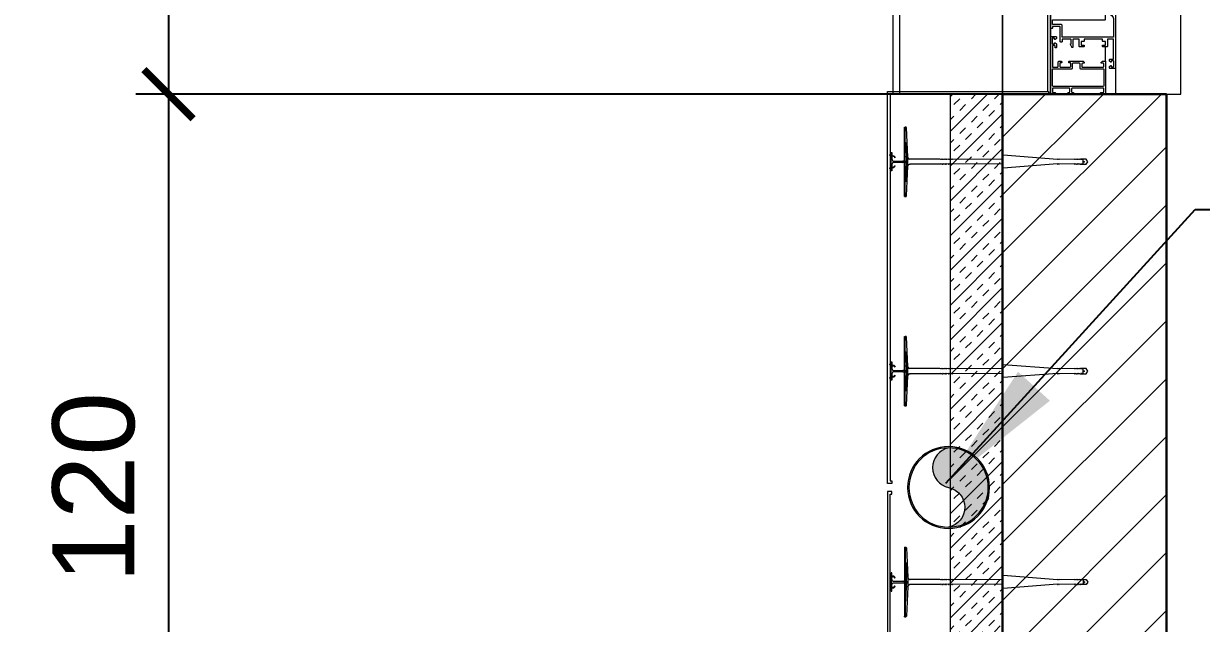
# Model space of a CAD drawing. Header units: centimetres. Extents: x 105417 to 110818, y -55119 to -48326.
# Drawn here: x 107295 to 107474.7, y -53143.1 to -53051.6 of the extents above; entities that cross this region are included whole.
import ezdxf

# ---------------------------------------------------------------- set-up
doc = ezdxf.new("R2010")
doc.units = ezdxf.units.CM
doc.header["$LTSCALE"] = 50
doc.header["$MEASUREMENT"] = 0
for name, pattern in [('AUSGEZOGEN', [0]), ('CACHE', [0.375, 0.25, -0.125]), ('CORNER', [20, 0, -20])]:
    doc.linetypes.add(name, pattern=pattern)
doc.layers.get('0').update_dxf_attribs({"color": 8})
for name, color, linetype, lineweight in [('ACITOP', 214, 'Continuous', 18), ('CONSOLE ISOL.', 214, 'Continuous', 15), ('ISOLATION', 252, 'Continuous', 0), ('MACONNERIE COUPE', 7, 'Continuous', 30), ('MACONNERIE HACHURE', 253, 'Continuous', 13), ('WD_Corner', 154, 'Continuous', 5), ('WD_Dowel', 154, 'Continuous', 5), ('WD_Text_Legende', 154, 'AUSGEZOGEN', 5), ('WINDOWS', 21, 'Continuous', 5)]:
    doc.layers.add(name, color=color, linetype=linetype, lineweight=lineweight)
for name, color, linetype in [('BORD', 5, 'Continuous'), ('COTE 50ème', 1, 'Continuous'), ('TEXTE', 7, 'Continuous')]:
    doc.layers.add(name, color=color, linetype=linetype)
doc.layers.add('WD_Assist1', color=6, linetype='CORNER', lineweight=0, plot=False)
doc.styles.add('RS_TXT_50', font='arial.ttf', dxfattribs={"height": 12.5})
doc.dimstyles.new('ISO-25', dxfattribs={"dimtxt": 2.5, "dimasz": 2.5, "dimexe": 1.25, "dimexo": 0.625, "dimtad": 1, "dimtxsty": 'Standard', "dimcen": 2.5, "dimadec": 0, "dimazin": 0, "dimtfac": 1, "dimtmove": 0, "dimatfit": 3, "dimfxl": 1, "dimarcsym": 0})
doc.dimstyles.new('RS_50CM_LINEAIRE', dxfattribs={"dimscale": 5, "dimtxt": 12.5, "dimasz": 1.5, "dimexe": 1, "dimexo": 2.5, "dimgap": 1, "dimtad": 1, "dimdec": 1, "dimrnd": 0.5, "dimdsep": 46, "dimtxsty": 'RS_TXT_50', "dimblk1": 'ARCHTICK', "dimblk2": 'ARCHTICK', "dimsah": 1, "dimcen": 2.5, "dimdle": 1, "dimclrt": 4, "dimadec": 0, "dimazin": 2, "dimtfac": 1, "dimtdec": 1, "dimtix": 1, "dimtmove": 2, "dimatfit": 3, "dimfxl": 1, "dimtolj": 1, "dimtzin": 0, "dimarcsym": 0})

# ---------------------------------------------------------------- blocks, each defined once
blk = doc.blocks.new('A$C2225a440')
at = {"layer": 'ACITOP', "ltscale": 0.5, "true_color": 0x2776bb, "transparency": 33554559}
h = blk.add_hatch(color=152, dxfattribs=at)
h.dxf.hatch_style = 1
h.paths.add_polyline_path([(0, 6.05, 0.414214), (-6.05, 0, 0.414214), (0, -6.05, -0.823148), (0, 0, 0.810651)])
at = {"layer": 'ACITOP', "ltscale": 0.5}
blk.add_lwpolyline([(0, 6.05, -0.810651), (0, 0, 0.823148), (0, -6.05)], format="xyb", dxfattribs=at)
for radius in [6.25, 6.05]:
    blk.add_circle((0, 0), radius, dxfattribs=at)
blk = doc.blocks.new('ankeri')
at = {"layer": 'WD_Assist1'}
for p, q in [((-2.32, 5.2), (-2.54, 0.59)), ((-2.22, 5.3), (-2.32, 5.2)), ((-2, 5.3), (-2.22, 5.3)), ((-2, -5.3), (-2, 5.3)), ((-29.75, 0.39), (-30, 0)), ((-30, 0), (-29.75, -0.39)), ((-2.76, 0.39), (-29.75, 0.39)), ((-2.54, 0.59), (-2.76, 0.39)), ((-29.75, -0.39), (-2.76, -0.39)), ((-2.76, -0.39), (-2.54, -0.59)), ((-2.54, -0.59), (-2.32, -5.2)), ((-2.32, -5.2), (-2.22, -5.3)), ((-2.22, -5.3), (-2, -5.3))]:
    blk.add_line(p, q, dxfattribs=at)
at = {"layer": 'WD_Corner', "lineweight": 5}
blk.add_lwpolyline([(-2, 0.1), (-1.85, 0.1, -1), (-1.75, 0.1), (-0.25, 0.1, 0.185242), (-0.1, 0.55), (-0.1, 0.72), (-0.15, 0.73), (-0.15, 0.74), (-0.1, 0.75), (-0.1, 0.85), (-0.3, 0.85), (-0.3, 0.8), (-0.32, 0.8), (-0.33, 0.85), (-0.38, 0.85), (-0.5, 0.73), (-0.47, 0.68), (-0.48, 0.68), (-0.53, 0.7), (-0.54, 0.69), (-0.51, 0.65), (-0.54, 0.62), (-0.61, 0.69), (-0.4, 0.9), (-0.1, 0.9), (-0.1, 1.4), (0, 1.4), (0.05, 1.2), (0, 1.2), (0.05, 1.1), (0, 1.1), (0.25, 1), (0, 1), (0, -1), (0.25, -1), (0, -1.1), (0.05, -1.1), (0, -1.2), (0.05, -1.2), (0, -1.4), (-0.1, -1.4), (-0.1, -0.9), (-0.4, -0.9), (-0.61, -0.69), (-0.54, -0.62), (-0.51, -0.65), (-0.54, -0.69), (-0.53, -0.7), (-0.48, -0.68), (-0.47, -0.68), (-0.5, -0.73), (-0.38, -0.85), (-0.33, -0.85), (-0.32, -0.8), (-0.3, -0.8), (-0.3, -0.85), (-0.1, -0.85), (-0.1, -0.75), (-0.15, -0.74), (-0.15, -0.73), (-0.1, -0.72), (-0.1, -0.55, 0.185242), (-0.25, -0.1), (-1.75, -0.1, -1), (-1.85, -0.1), (-2, -0.1)], format="xyb", close=True, dxfattribs=at)
at = {"layer": 'WD_Dowel'}
for p, q in [((-2.32, 5.2), (-2.54, 0.74)), ((-2, 5.3), (-2.22, 5.3)), ((-2.11, 5.3), (-2.11, -5.3)), ((-2, 5.3), (-2, -5.3)), ((-2.11, 2.94), (-2.32, 2.94)), ((-2.32, 2.94), (-2.32, 0.74)), ((-29.75, 0.39), (-30, 0)), ((-30, 0), (-29.75, -0.39)), ((-28.88, 0.39), (-29.75, 0.39)), ((-29.47, 0.05), (-29.25, 0.09)), ((-29.47, 0.05), (-29.47, -0.05)), ((-29.25, 0.29), (-29.04, 0.37)), ((-29.25, 0.29), (-29.25, -0.29)), ((-28.88, 0.39), (-29.04, 0.34)), ((-29.04, 0.34), (-29.04, 0.37)), ((-28.82, 0.39), (-28.88, 0.39)), ((-28.82, 0.39), (-28.82, 0.34)), ((-28.82, 0.34), (-28.66, 0.39)), ((-28.61, 0.39), (-28.66, 0.39)), ((-28.61, 0.39), (-28.66, 0.39)), ((-28.61, 0.39), (-28.61, 0.34)), ((-28.61, 0.34), (-28.44, 0.39)), ((-28.39, 0.39), (-28.44, 0.39)), ((-28.39, 0.39), (-28.39, 0.34)), ((-28.39, 0.34), (-28.23, 0.39)), ((-28.17, 0.39), (-28.23, 0.39)), ((-28.17, 0.39), (-28.17, 0.34)), ((-28.17, 0.34), (-28.01, 0.39)), ((-27.96, 0.39), (-28.01, 0.39)), ((-27.96, 0.39), (-27.96, 0.34)), ((-27.96, 0.34), (-25.61, 0.39)), ((-25.56, 0.39), (-25.61, 0.39)), ((-25.56, 0.39), (-25.56, 0.34)), ((-25.56, 0.34), (-25.4, 0.39)), ((-25.34, 0.39), (-25.4, 0.39)), ((-25.34, 0.34), (-17.05, 0.99)), ((-25.34, 0.39), (-25.34, 0.34)), ((-17, 0.99), (-17.05, 0.99)), ((-17, 0.99), (-17, 0.34)), ((-17, 0.34), (-9.36, 0.39)), ((-9.3, 0.39), (-9.36, 0.39)), ((-9.3, 0.39), (-9.3, 0.34)), ((-9.3, 0.34), (-9.14, 0.39)), ((-9.09, 0.39), (-9.14, 0.39)), ((-9.09, 0.39), (-9.09, 0.34)), ((-9.09, 0.34), (-8.93, 0.39)), ((-8.87, 0.39), (-8.93, 0.39)), ((-8.87, 0.39), (-8.87, 0.34)), ((-8.87, 0.34), (-8.71, 0.39)), ((-8.66, 0.39), (-8.71, 0.39)), ((-8.66, 0.39), (-8.66, 0.34)), ((-8.66, 0.34), (-8.5, 0.39)), ((-8.44, 0.39), (-8.5, 0.39)), ((-8.44, 0.39), (-8.44, 0.34)), ((-8.44, 0.34), (-8.28, 0.39)), ((-8.23, 0.39), (-8.28, 0.39)), ((-8.23, 0.39), (-8.23, 0.34)), ((-8.23, 0.34), (-8.06, 0.39)), ((-8.01, 0.39), (-8.06, 0.39)), ((-8.01, 0.39), (-8.01, 0.34)), ((-8.01, 0.34), (-7.85, 0.39)), ((-7.79, 0.39), (-7.85, 0.39)), ((-7.79, 0.39), (-7.79, 0.34)), ((-7.79, 0.34), (-7.63, 0.39)), ((-7.58, 0.39), (-7.63, 0.39)), ((-7.58, 0.39), (-7.58, 0.34)), ((-7.58, 0.34), (-7.42, 0.39)), ((-7.42, 0.39), (-2.76, 0.39)), ((-2.54, 0.74), (-2.54, -0.74)), ((-2.54, 0.74), (-2.11, 0.74)), ((-2.11, 0.1), (-2.54, 0.1)), ((-2.32, 0.1), (-2.32, 0.74)), ((-29.75, -0.39), (-28.88, -0.39)), ((-29.25, -0.1), (-29.47, -0.05)), ((-29.25, -0.29), (-29.04, -0.37)), ((-29.04, -0.37), (-29.04, -0.34)), ((-29.04, -0.34), (-28.88, -0.39)), ((-28.82, -0.39), (-28.88, -0.39)), ((-28.82, -0.39), (-28.82, -0.34)), ((-28.82, -0.34), (-28.66, -0.39)), ((-28.61, -0.39), (-28.66, -0.39)), ((-28.61, -0.39), (-28.61, -0.34)), ((-28.61, -0.34), (-28.44, -0.39)), ((-28.39, -0.39), (-28.44, -0.39)), ((-28.39, -0.39), (-28.39, -0.34)), ((-28.39, -0.34), (-28.23, -0.39)), ((-28.17, -0.39), (-28.23, -0.39)), ((-28.17, -0.39), (-28.17, -0.34)), ((-28.17, -0.34), (-28.01, -0.39)), ((-27.96, -0.39), (-28.01, -0.39)), ((-27.96, -0.39), (-27.96, -0.34)), ((-27.96, -0.34), (-25.61, -0.39)), ((-25.56, -0.39), (-25.61, -0.39)), ((-25.56, -0.39), (-25.56, -0.34)), ((-25.56, -0.34), (-25.4, -0.39)), ((-25.34, -0.39), (-25.4, -0.39)), ((-25.34, -0.39), (-25.34, -0.34)), ((-25.34, -0.34), (-17.05, -0.99)), ((-17, -0.99), (-17.05, -0.99)), ((-17, -0.99), (-17, -0.34)), ((-17, -0.34), (-9.36, -0.39)), ((-9.3, -0.39), (-9.36, -0.39)), ((-9.3, -0.39), (-9.3, -0.34)), ((-9.3, -0.34), (-9.14, -0.39)), ((-9.09, -0.39), (-9.14, -0.39)), ((-9.09, -0.39), (-9.09, -0.34)), ((-9.09, -0.34), (-8.93, -0.39)), ((-8.87, -0.39), (-8.93, -0.39)), ((-8.87, -0.39), (-8.87, -0.34)), ((-8.87, -0.34), (-8.71, -0.39)), ((-8.66, -0.39), (-8.71, -0.39)), ((-8.66, -0.39), (-8.66, -0.34)), ((-8.66, -0.34), (-8.5, -0.39)), ((-8.44, -0.39), (-8.5, -0.39)), ((-8.44, -0.39), (-8.44, -0.34)), ((-8.44, -0.34), (-8.28, -0.39)), ((-8.23, -0.39), (-8.28, -0.39)), ((-8.23, -0.39), (-8.23, -0.34)), ((-8.23, -0.34), (-8.06, -0.39)), ((-8.01, -0.39), (-8.06, -0.39)), ((-8.01, -0.39), (-8.01, -0.34)), ((-8.01, -0.34), (-7.85, -0.39)), ((-7.79, -0.39), (-7.85, -0.39)), ((-7.79, -0.39), (-7.79, -0.34)), ((-7.79, -0.34), (-7.63, -0.39)), ((-7.58, -0.39), (-7.63, -0.39)), ((-7.58, -0.39), (-7.58, -0.34)), ((-7.58, -0.34), (-7.42, -0.39)), ((-7.42, -0.39), (-2.76, -0.39)), ((-2.11, -0.1), (-2.54, -0.1)), ((-2.54, -0.74), (-2.11, -0.74)), ((-2.54, -0.74), (-2.32, -5.2)), ((-2.32, -0.74), (-2.32, -0.1)), ((-2.22, -2.94), (-2.32, -0.74)), ((-2.11, -2.94), (-2.22, -2.94)), ((-2, -5.3), (-2.22, -5.3))]:
    blk.add_line(p, q, dxfattribs=at)
for centre, major_axis, start_param, end_param in [((-2.22, 5.2), (0.108, 0), 1.570796, 3.141593), ((-2.76, 0.59), (0.216, 0), -1.570795, 0), ((-2.76, -0.59), (-0.216, 0), 3.141593, 4.712389), ((-2.22, -5.2), (0.108, 0), 3.141593, 4.712389)]:
    blk.add_ellipse(centre, major_axis=major_axis, ratio=0.909091, start_param=start_param, end_param=end_param, dxfattribs=at)
blk = doc.blocks.new('_ArchTick')
at = {"color": 0, "linetype": 'ByBlock', "const_width": 0.15}
blk.add_lwpolyline([(-0.5, -0.5), (0.5, 0.5)], dxfattribs=at)
blk = doc.blocks.new('*D1170')
at = {"layer": 'COTE 50ème', "color": 0, "lineweight": -2, "ltscale": 0.5, "transparency": 16777216}
for p, q in [((107317.13, -52897.25), (107317.13, -53067.36)), ((107442.78, -52902.25), (107312.13, -52902.25)), ((107448.35, -53062.36), (107312.13, -53062.36))]:
    blk.add_line(p, q, dxfattribs=at)
at = {"layer": 'Defpoints', "color": 0, "ltscale": 0.5, "transparency": 16777216}
for p in [(107455.28, -52902.25), (107317.13, -53062.36), (107460.85, -53062.36)]:
    blk.add_point(p, dxfattribs=at)
at = {"layer": 'COTE 50ème', "color": 0, "lineweight": -2, "ltscale": 0.5, "transparency": 16777216, "xscale": 7.5, "yscale": 7.5, "zscale": 7.5}
for p, rotation in [((107317.13, -52902.25), 90), ((107317.13, -53062.36), 270)]:
    blk.add_blockref('_ArchTick', p, dxfattribs=dict(at, rotation=rotation))
at = {"layer": 'COTE 50ème', "color": 4, "ltscale": 0.5, "transparency": 16777216, "insert": (107305.75, -52982.31), "char_height": 12.5, "attachment_point": 5, "rotation": 90, "style": 'RS_TXT_50'}
blk.add_mtext('\\A1;160', dxfattribs=at)
blk = doc.blocks.new('*D1171')
at = {"layer": 'COTE 50ème', "color": 0, "lineweight": -2, "ltscale": 0.5, "transparency": 16777216}
for p, q in [((107317.13, -53057.36), (107317.13, -53187.36)), ((107448.35, -53062.36), (107312.13, -53062.36)), ((107448.35, -53182.36), (107312.13, -53182.36))]:
    blk.add_line(p, q, dxfattribs=at)
at = {"layer": 'Defpoints', "color": 0, "ltscale": 0.5, "transparency": 16777216}
for p in [(107460.85, -53062.36), (107317.13, -53182.36), (107460.85, -53182.36)]:
    blk.add_point(p, dxfattribs=at)
at = {"layer": 'COTE 50ème', "color": 0, "lineweight": -2, "ltscale": 0.5, "transparency": 16777216, "xscale": 7.5, "yscale": 7.5, "zscale": 7.5}
for p, rotation in [((107317.13, -53062.36), 90), ((107317.13, -53182.36), 270)]:
    blk.add_blockref('_ArchTick', p, dxfattribs=dict(at, rotation=rotation))
at = {"layer": 'COTE 50ème', "color": 4, "ltscale": 0.5, "transparency": 16777216, "insert": (107305.75, -53122.36), "char_height": 12.5, "attachment_point": 5, "rotation": 90, "style": 'RS_TXT_50'}
blk.add_mtext('\\A1;120', dxfattribs=at)
blk = doc.blocks.new('*D1179')
at = {"layer": 'COTE 50ème', "color": 0, "lineweight": -2, "ltscale": 0.5, "transparency": 16777216}
for p, q in [((107286.77, -53767.36), (107286.77, -52052.36)), ((107431.86, -52057.36), (107281.77, -52057.36)), ((107431.85, -53762.36), (107281.77, -53762.36))]:
    blk.add_line(p, q, dxfattribs=at)
at = {"layer": 'Defpoints', "color": 0, "ltscale": 0.5, "transparency": 16777216}
for p in [(107286.77, -52057.36), (107444.36, -52057.36), (107444.35, -53762.36)]:
    blk.add_point(p, dxfattribs=at)
at = {"layer": 'COTE 50ème', "color": 0, "lineweight": -2, "ltscale": 0.5, "transparency": 16777216, "xscale": 7.5, "yscale": 7.5, "zscale": 7.5}
for p, rotation in [((107286.77, -52057.36), 90), ((107286.77, -53762.36), 270)]:
    blk.add_blockref('_ArchTick', p, dxfattribs=dict(at, rotation=rotation))
at = {"layer": 'COTE 50ème', "color": 4, "ltscale": 0.5, "transparency": 16777216, "insert": (107275.39, -52909.86), "char_height": 12.5, "attachment_point": 5, "rotation": 90, "style": 'RS_TXT_50'}
blk.add_mtext('\\A1;1705', dxfattribs=at)
blk = doc.blocks.new('*D1180')
at = {"layer": 'COTE 50ème', "color": 0, "lineweight": -2, "ltscale": 0.5, "transparency": 16777216}
for p, q in [((107253.08, -52052.36), (107253.08, -54127.36)), ((107431.85, -52057.36), (107248.08, -52057.36)), ((108207.94, -54122.36), (107248.08, -54122.36))]:
    blk.add_line(p, q, dxfattribs=at)
at = {"layer": 'Defpoints', "color": 0, "ltscale": 0.5, "transparency": 16777216}
for p in [(107444.35, -52057.36), (107253.08, -54122.36), (108220.44, -54122.36)]:
    blk.add_point(p, dxfattribs=at)
at = {"layer": 'COTE 50ème', "color": 0, "lineweight": -2, "ltscale": 0.5, "transparency": 16777216, "xscale": 7.5, "yscale": 7.5, "zscale": 7.5}
for p, rotation in [((107253.08, -52057.36), 90), ((107253.08, -54122.36), 270)]:
    blk.add_blockref('_ArchTick', p, dxfattribs=dict(at, rotation=rotation))
at = {"layer": 'COTE 50ème', "color": 4, "ltscale": 0.5, "transparency": 16777216, "insert": (107241.69, -53089.86), "char_height": 12.5, "attachment_point": 5, "rotation": 90, "style": 'RS_TXT_50'}
blk.add_mtext('\\A1;2065', dxfattribs=at)

msp = doc.modelspace()

# ---------------------------------------------------------------- hatches: boundary and pattern name
at = {"layer": 'ISOLATION', "transparency": 33554687}
h = msp.add_hatch(dxfattribs=at)
h.set_pattern_fill('INSUL', color=256, scale=10, angle=45)
h.paths.add_polyline_path([(107436.35, -53182.36), (107444.35, -53182.36), (107444.35, -53062.36), (107436.35, -53062.36)])
at = {"layer": 'MACONNERIE HACHURE'}
h = msp.add_hatch(dxfattribs=at)
h.set_pattern_fill('ANSI31', color=256, scale=50, style=0)
h.paths.add_polyline_path([(107874.35, -53728.36), (107763.35, -53728.36), (107763.35, -53770.36), (107874.35, -53770.36)])
h.paths.add_polyline_path([(107866.35, -53736.36), (107771.35, -53736.36), (107771.35, -53762.36), (107866.35, -53762.36)], flags=16)
h.paths.add_polyline_path([(109325.35, -53728.36), (109214.35, -53728.36), (109214.35, -53770.36), (109325.35, -53770.36)])
h.paths.add_polyline_path([(109317.35, -53736.36), (109222.35, -53736.36), (109222.35, -53762.36), (109317.35, -53762.36)], flags=16)
h.paths.add_polyline_path([(109454.35, -52082.36), (109509.35, -52082.36), (109509.35, -52057.36), (109454.35, -52057.36)])
h.paths.add_polyline_path([(109274.35, -52057.36), (109174.35, -52057.36), (109174.35, -52082.36), (109274.35, -52082.36)])
h.paths.add_polyline_path([(107444.35, -53677.36), (107444.35, -53737.36), (107469.35, -53737.36), (107469.35, -53677.36)])
h.paths.add_polyline_path([(108556.85, -53762.36), (108531.85, -53762.36), (108531.85, -53982.36), (108556.85, -53982.36)])
h.paths.add_polyline_path([(108239.36, -53952.36), (108214.36, -53952.36), (108214.36, -54122.36), (108331.85, -54122.36), (108331.85, -54097.36), (108239.36, -54097.36)])
h.paths.add_polyline_path([(108556.85, -53982.36), (108531.85, -53982.36), (108531.85, -54122.36), (108556.85, -54122.36)])
h.paths.add_polyline_path([(108849.35, -53952.36), (108874.35, -53952.36), (108874.35, -54122.36), (108756.85, -54122.36), (108756.85, -54097.36), (108849.35, -54097.36)])
h.paths.add_polyline_path([(107469.35, -53422.36), (107444.35, -53422.36), (107444.35, -53497.36), (107469.35, -53497.36)])
h.paths.add_polyline_path([(109644.35, -53677.36), (109644.35, -53737.36), (109619.35, -53737.36), (109619.35, -53677.36)])
h.paths.add_polyline_path([(109619.35, -53342.47), (109644.35, -53342.47), (109644.35, -53397.36), (109619.35, -53397.36)])
h.paths.add_polyline_path([(107469.35, -53342.47), (107444.35, -53342.47), (107444.35, -53397.36), (107469.35, -53397.36)])
h.paths.add_polyline_path([(109619.35, -52847.36), (109644.35, -52847.36), (109644.35, -52902.25), (109619.35, -52902.25)])
h.paths.add_polyline_path([(109099.36, -53146.93), (108984.36, -53146.93), (108984.36, -53096.93), (109099.36, -53096.93)])
h.paths.add_polyline_path([(109089.36, -53136.93), (108994.36, -53136.93), (108994.36, -53106.93), (109089.36, -53106.93)], flags=16)
h.paths.add_polyline_path([(108104.35, -53147.36), (107989.35, -53147.36), (107989.35, -53097.36), (108104.35, -53097.36)])
h.paths.add_polyline_path([(108094.35, -53137.36), (107999.35, -53137.36), (107999.35, -53107.36), (108094.35, -53107.36)], flags=16)
h.paths.add_polyline_path([(108794.35, -52797.36), (108774.35, -52797.36), (108774.35, -52787.36), (108794.35, -52787.36)])
h.paths.add_polyline_path([(108849.35, -53737.36), (108756.85, -53737.36), (108756.85, -53762.36), (108849.35, -53762.36)])
h.paths.add_polyline_path([(109234.24, -53477.36), (109209.24, -53477.36), (109209.24, -53422.36), (109234.24, -53422.36)])
h.paths.add_polyline_path([(109619.35, -53062.36), (109644.35, -53062.36), (109644.35, -53182.36), (109619.35, -53182.36)])
h.paths.add_polyline_path([(108809.35, -53326.05), (108874.35, -53326.05), (108874.35, -53348.05), (108849.35, -53348.05), (108849.35, -53338.05), (108809.35, -53338.05)])
h.paths.add_polyline_path([(109619.35, -53422.36), (109644.35, -53422.36), (109644.35, -53497.36), (109619.35, -53497.36)])
h.paths.add_polyline_path([(108704.35, -52527.36), (108794.35, -52527.36), (108794.35, -52607.36), (108947.35, -52607.36), (108947.35, -52512.38), (108959.35, -52512.38), (108959.35, -52632.36), (108794.35, -52632.36), (108794.35, -52687.36), (108774.35, -52687.36), (108774.35, -52583.36), (108704.35, -52583.36), (108704.35, -52632.36), (108669.35, -52632.36), (108669.35, -52612.36), (108679.35, -52612.36), (108679.35, -52562.36), (108704.35, -52562.36), (108704.35, -52578.36), (108774.35, -52578.36), (108774.35, -52552.36), (108704.35, -52552.36)])
h.paths.add_polyline_path([(108874.35, -53702.36), (108849.35, -53702.36), (108849.35, -53440.05), (108874.35, -53440.05), (108874.35, -53477.36), (108934.35, -53477.36), (108934.35, -53502.36), (108874.35, -53502.36)])
h.paths.add_polyline_path([(108814.35, -52082.36), (108947.35, -52082.36), (108947.35, -52236.36), (108959.35, -52236.36), (108959.35, -52082.36), (108994.35, -52082.36), (108994.35, -52057.36), (108814.35, -52057.36)])
h.paths.add_polyline_path([(109509.35, -52482.36), (109509.35, -52424.25), (109534.35, -52424.25), (109534.35, -52477.36), (109644.35, -52477.36), (109644.35, -52567.36), (109619.35, -52567.36), (109619.35, -52502.36), (109286.35, -52502.36), (109286.35, -52507.36), (109134.35, -52507.36), (109134.35, -52517.36), (109122.35, -52517.36), (109122.35, -52422.36), (109061.49, -52422.36), (109061.49, -52410.36), (109134.35, -52410.36), (109134.35, -52482.36)])
h.paths.add_polyline_path([(109071.35, -52817.36), (109071.35, -52723.36), (109083.35, -52723.36), (109083.35, -52797.36), (109221.35, -52797.36), (109221.35, -52631.36), (109083.35, -52631.36), (109083.35, -52641.36), (109071.35, -52641.36), (109071.35, -52619.36), (109122.35, -52619.36), (109122.35, -52609.36), (109134.35, -52609.36), (109134.35, -52619.36), (109241.35, -52619.36), (109241.35, -52797.36), (109509.35, -52797.36), (109509.35, -52817.36)])
h.paths.add_polyline_path([(108294.35, -52797.36), (108314.35, -52797.36), (108314.35, -52787.36), (108294.35, -52787.36)])
h.paths.add_polyline_path([(108239.35, -53737.36), (108331.85, -53737.36), (108331.85, -53762.36), (108239.35, -53762.36)])
h.paths.add_polyline_path([(107859.35, -53477.36), (107884.35, -53477.36), (107884.35, -53422.36), (107859.35, -53422.36)])
h.paths.add_polyline_path([(107469.35, -53062.36), (107444.35, -53062.36), (107444.35, -53182.36), (107469.35, -53182.36)])
h.paths.add_polyline_path([(108279.35, -53326.05), (108214.35, -53326.05), (108214.35, -53348.05), (108239.35, -53348.05), (108239.35, -53338.05), (108279.35, -53338.05)])
h.paths.add_polyline_path([(108724.52, -52902.36), (108774.35, -52902.36), (108774.35, -52942.36), (108724.52, -52942.36)])
h.paths.add_polyline_path([(108564.35, -52902.36), (108604.35, -52902.36), (108604.35, -52942.36), (108564.35, -52942.36)])
h.paths.add_polyline_path([(109509.35, -52154.25), (109534.35, -52154.25), (109534.35, -52107.36), (109509.35, -52107.36)])
h.paths.add_polyline_path([(109619.35, -52797.36), (109644.35, -52797.36), (109644.35, -52747.36), (109619.35, -52747.36)])
h.paths.add_polyline_path([(108364.19, -52902.36), (108314.35, -52902.36), (108314.35, -52942.36), (108364.19, -52942.36)])
h.paths.add_polyline_path([(108524.35, -52902.36), (108484.35, -52902.36), (108484.35, -52942.36), (108524.35, -52942.36)])
h.paths.add_polyline_path([(108679.35, -52082.36), (108659.35, -52082.36), (108659.35, -52057.36), (108679.35, -52057.36)])
h.paths.add_polyline_path([(108384.35, -52527.36), (108294.35, -52527.36), (108294.35, -52607.36), (108141.35, -52607.36), (108141.35, -52512.38), (108129.35, -52512.38), (108129.35, -52632.36), (108294.35, -52632.36), (108294.35, -52687.36), (108314.35, -52687.36), (108314.35, -52583.36), (108384.35, -52583.36), (108384.35, -52632.36), (108569.35, -52632.36), (108569.35, -52612.36), (108409.35, -52612.36), (108409.35, -52562.36), (108384.35, -52562.36), (108384.35, -52578.36), (108314.35, -52578.36), (108314.35, -52552.36), (108384.35, -52552.36)])
h.paths.add_polyline_path([(107579.35, -52154.25), (107554.35, -52154.25), (107554.35, -52107.36), (107579.35, -52107.36)])
h.paths.add_polyline_path([(108559.35, -53737.36), (108576.85, -53737.36), (108576.85, -53762.36), (108511.85, -53762.36), (108511.85, -53737.36), (108529.35, -53737.36), (108529.35, -53272.36), (108559.35, -53272.36)])
h.paths.add_polyline_path([(108214.35, -53702.36), (108239.35, -53702.36), (108239.35, -53440.05), (108214.35, -53440.05), (108214.35, -53477.36), (108154.35, -53477.36), (108154.35, -53502.36), (108214.35, -53502.36)])
h.paths.add_polyline_path([(108559.35, -52082.36), (108409.35, -52082.36), (108409.35, -52057.36), (108559.35, -52057.36)])
h.paths.add_polyline_path([(108274.35, -52082.36), (108141.35, -52082.36), (108141.35, -52236.36), (108129.35, -52236.36), (108129.35, -52082.36), (107579.35, -52082.36), (107579.35, -52057.36), (108274.35, -52057.36)])
h.paths.add_polyline_path([(107579.35, -52482.36), (107579.35, -52424.25), (107554.35, -52424.25), (107554.35, -52477.36), (107444.35, -52477.36), (107444.35, -52567.36), (107469.35, -52567.36), (107469.35, -52502.36), (107802.35, -52502.36), (107802.35, -52507.36), (107954.35, -52507.36), (107954.35, -52517.36), (107966.35, -52517.36), (107966.35, -52422.36), (108027.22, -52422.36), (108027.22, -52410.36), (107954.35, -52410.36), (107954.35, -52482.36)])
h.paths.add_polyline_path([(108017.35, -52817.36), (108017.35, -52723.36), (108005.35, -52723.36), (108005.35, -52797.36), (107867.35, -52797.36), (107867.35, -52631.36), (108005.35, -52631.36), (108005.35, -52641.36), (108017.35, -52641.36), (108017.35, -52619.36), (107966.35, -52619.36), (107966.35, -52609.36), (107954.35, -52609.36), (107954.35, -52619.36), (107847.35, -52619.36), (107847.35, -52797.36), (107579.35, -52797.36), (107579.35, -52817.36)])
h.paths.add_polyline_path([(107469.35, -52797.36), (107444.35, -52797.36), (107444.35, -52747.36), (107469.35, -52747.36)])
h.paths.add_polyline_path([(107469.35, -52847.36), (107444.35, -52847.36), (107444.35, -52902.25), (107469.35, -52902.25)])
h.paths.add_polyline_path([(108947.35, -52328.36), (108704.35, -52328.36), (108704.35, -52348.36), (108947.35, -52348.36), (108947.35, -52430.38), (108959.35, -52430.38), (108959.35, -52422.36), (108969.35, -52422.36), (108969.35, -52410.36), (108959.35, -52410.36), (108959.35, -52318.36), (108947.35, -52318.36)])
h.paths.add_polyline_path([(108141.35, -52328.36), (108384.35, -52328.36), (108384.35, -52348.36), (108141.35, -52348.36), (108141.35, -52430.38), (108129.35, -52430.38), (108129.35, -52422.36), (108119.35, -52422.36), (108119.35, -52410.36), (108129.35, -52410.36), (108129.35, -52318.36), (108141.35, -52318.36)])

# ---------------------------------------------------------------- linework, layer by layer
at = {"layer": 'BORD', "lineweight": 5, "ltscale": 0.5}
msp.add_lwpolyline([(109644.35, -52057.36), (107444.35, -52057.36), (107444.35, -52122.36), (107344.35, -52122.36), (107344.35, -52462.36), (107444.35, -52462.36), (107444.35, -53762.36), (107574.35, -53762.36), (107574.35, -53962.36), (108214.35, -53962.36), (108214.35, -54122.36), (108874.35, -54122.36), (108874.35, -53962.36), (109514.24, -53962.36), (109514.24, -53762.36), (109644.35, -53762.36), (109644.35, -52462.36), (109744.35, -52462.36), (109744.35, -52122.36), (109644.35, -52122.36)], close=True, dxfattribs=at)
at = {"layer": 'CONSOLE ISOL.', "lineweight": 5, "ltscale": 0.5}
msp.add_lwpolyline([(108544.35, -53272.36), (108544.35, -54122.36), (108214.35, -54122.36), (108214.35, -53962.36), (107574.35, -53962.36), (107574.35, -53762.36), (107444.35, -53762.36), (107444.35, -52462.36), (107344.35, -52462.36), (107344.35, -52122.36), (107444.35, -52122.36), (107444.36, -52057.36), (108396.85, -52057.36), (108396.85, -52552.36), (108314.35, -52552.36), (108314.35, -52797.36), (108279.35, -52797.36), (108279.35, -53272.36)], close=True, dxfattribs=at)
at = {"layer": 'ISOLATION', "ltscale": 0.5}
msp.add_lwpolyline([(107436.35, -53182.36), (107444.35, -53182.36), (107444.35, -53062.36), (107436.35, -53062.36)], close=True, dxfattribs=at)
at = {"layer": 'MACONNERIE COUPE'}
msp.add_lwpolyline([(107469.35, -53062.36), (107444.35, -53062.36), (107444.35, -53182.36), (107469.35, -53182.36)], close=True, dxfattribs=at)
at = {"layer": 'WD_Corner', "lineweight": 5, "ltscale": 0.5}
for points in [[(107427.46, -53121.36), (107427.46, -53121.76), (107426.81, -53121.76), (107426.81, -53061.96), (107451.36, -53061.96), (107451.36, -53062.36), (107427.21, -53062.36), (107427.21, -53121.36)], [(107427.46, -53123.36), (107427.46, -53122.96), (107426.81, -53122.96), (107426.81, -53182.76), (107451.36, -53182.76), (107451.36, -53182.36), (107427.21, -53182.36), (107427.21, -53123.36)]]:
    msp.add_lwpolyline(points, close=True, dxfattribs=at)
at = {"layer": 'WINDOWS', "color": 165, "linetype": 'CACHE'}
msp.add_line((107428.65, -53062.36), (107428.65, -52902.25), dxfattribs=at)
at = {"layer": 'WINDOWS'}
for p, q in [((107451.65, -53053.64), (107451.65, -53052.25)), ((107460.05, -53057.37), (107460.05, -53055.11))]:
    msp.add_line(p, q, dxfattribs=at)
at = {"layer": 'WINDOWS', "color": 165}
for points in [[(107451.65, -52902.25), (107451.65, -53062.36), (107427.65, -53062.36), (107427.65, -52902.25)], [(107451.25, -53061.96), (107451.25, -52902.65), (107451.65, -52902.25), (107451.65, -53062.36)], [(107461.54, -52902.25), (107461.54, -53062.36), (107471.54, -53062.36), (107471.54, -52902.25)], [(107451.65, -53062.36), (107427.65, -53062.36), (107427.65, -53061.96), (107451.25, -53061.96)]]:
    msp.add_lwpolyline(points, close=True, dxfattribs=at)
at = {"layer": 'WINDOWS'}
for points in [[(107451.65, -53062.36), (107451.65, -52902.25), (107461.54, -52902.25), (107461.54, -53062.36)], [(107459.77, -53061.09), (107459.71, -53061.15), (107451.98, -53061.15), (107451.93, -53061.09), (107451.93, -53058.55), (107451.98, -53058.5), (107454.91, -53058.5), (107455.01, -53058.41), (107455.01, -53057.66), (107455.1, -53057.57), (107456.03, -53057.57), (107456.13, -53057.66), (107456.13, -53058.41), (107456.22, -53058.5), (107459.71, -53058.5), (107459.77, -53058.55)]]:
    msp.add_lwpolyline(points, close=True, dxfattribs=at)
msp.add_lwpolyline([(107461.54, -53050.99), (107461.54, -53058.35, -0.414214), (107461.48, -53058.41), (107460.7, -53058.41, -0.414214), (107460.64, -53058.35), (107460.64, -53058.14, -0.250765), (107460.67, -53058.1), (107460.84, -53057.97, -0.599022), (107460.92, -53058.01), (107460.92, -53058.11, 0.414214), (107460.98, -53058.16), (107461.24, -53058.16, 0.414214), (107461.3, -53058.11), (107461.3, -53057.32, 0.414214), (107461.24, -53057.27), (107460.98, -53057.27, 0.414214), (107460.92, -53057.32), (107460.92, -53057.42, -0.599022), (107460.84, -53057.46), (107460.67, -53057.33, -0.250765), (107460.64, -53057.29), (107460.64, -53057.08, -0.414214), (107460.7, -53057.02), (107461.2, -53057.02, 0.414214), (107461.26, -53056.97), (107461.26, -53054.02, 0.414214), (107461.17, -53053.93), (107460.42, -53053.93, 0.414214), (107460.33, -53054.02), (107460.33, -53055.05, -0.414214), (107460.23, -53055.14), (107459.67, -53055.14, -0.414214), (107459.58, -53055.05), (107459.58, -53054.91, -0.414214), (107459.63, -53054.86), (107459.99, -53054.86, 0.414214), (107460.05, -53054.8), (107460.05, -53054.35, 0.414214), (107459.99, -53054.3), (107459.63, -53054.3, -0.414214), (107459.58, -53054.24), (107459.58, -53053.98, 0.414214), (107459.52, -53053.93), (107456.83, -53053.93, 0.414214), (107456.78, -53053.98), (107456.78, -53054.24, -0.414214), (107456.72, -53054.3), (107456.37, -53054.3, 0.414214), (107456.31, -53054.35), (107456.31, -53054.8, 0.414214), (107456.37, -53054.86), (107456.72, -53054.86, -0.414214), (107456.78, -53054.91), (107456.78, -53055.05, -0.414214), (107456.69, -53055.14), (107456.13, -53055.14, -0.414214), (107456.03, -53055.05), (107456.03, -53054.02, 0.414214), (107455.94, -53053.93), (107455.15, -53053.93, 0.414214), (107455.06, -53054.02), (107455.06, -53055.14, -0.809546), (107454.88, -53055.18), (107454.69, -53054.75, -0.543142), (107454.74, -53054.67, 0.414214), (107454.8, -53054.62), (107454.8, -53054.02, 0.414214), (107454.71, -53053.93), (107453.47, -53053.93, 0.414214), (107453.42, -53053.98), (107453.42, -53054.34, -0.414214), (107453.36, -53054.39), (107453.19, -53054.39, -0.414214), (107453.14, -53054.34), (107453.14, -53052.11, 0.414214), (107453.05, -53052.02), (107451.98, -53052.02, 0.414214), (107451.93, -53052.08), (107451.93, -53052.28, -0.414214), (107451.87, -53052.34), (107451.7, -53052.34, -0.414214), (107451.65, -53052.28), (107451.65, -53046.1, -0.414214)], format="xyb", dxfattribs=at)
for points in [[(107460.05, -53050.15, -0.414214), (107460.14, -53050.06), (107460.36, -53050.06), (107460.36, -53050.06, -0.414214), (107461.26, -53050.99), (107461.26, -53053.59, -0.414214), (107461.2, -53053.65), (107453.47, -53053.65, -0.414214), (107453.42, -53053.59), (107453.42, -53051.83, 0.414214), (107453.33, -53051.74), (107452.02, -53051.74, -0.414214), (107451.93, -53051.65), (107451.93, -53051.09, -0.414214), (107452.02, -53050.99), (107459.95, -53050.99, 0.414214), (107460.05, -53050.9)], [(107454.46, -53057.36), (107454.52, -53057.3, -0.198912), (107454.56, -53057.29), (107456.57, -53057.29, -0.198912), (107456.61, -53057.3), (107456.76, -53057.46, -0.198912), (107456.78, -53057.49), (107456.78, -53057.57, -0.414214), (107456.72, -53057.62), (107456.54, -53057.62, 0.340481), (107456.41, -53057.71), (107456.41, -53058.13, 0.414214), (107456.5, -53058.22), (107459.67, -53058.22, 0.414214), (107459.77, -53058.13), (107459.77, -53057.71, 0.414214), (107459.67, -53057.62), (107459.45, -53057.62, -0.414214), (107459.39, -53057.57), (107459.39, -53057.49, -0.198912), (107459.41, -53057.46), (107459.56, -53057.3, -0.198912), (107459.6, -53057.29), (107459.99, -53057.29, -0.414214), (107460.05, -53057.34), (107460.05, -53062.31, -0.414214), (107459.99, -53062.36), (107459.41, -53062.36, -0.322823), (107459.36, -53062.32), (107459.3, -53062.16, -0.511918), (107459.35, -53062.08), (107459.67, -53062.08, 0.414214), (107459.77, -53061.99), (107459.77, -53061.52, 0.414214), (107459.67, -53061.43), (107454.97, -53061.43, 0.414214), (107454.87, -53061.52), (107454.87, -53061.99, 0.414214), (107454.97, -53062.08), (107455.1, -53062.08, -0.511918), (107455.15, -53062.16), (107455.1, -53062.32, -0.322823), (107455.04, -53062.36), (107454.43, -53062.36, -0.322823), (107454.37, -53062.32), (107454.32, -53062.16, -0.511918), (107454.37, -53062.08), (107454.5, -53062.08, 0.414214), (107454.59, -53061.99), (107454.59, -53061.52, 0.414214), (107454.5, -53061.43), (107452.02, -53061.43, 0.414214), (107451.93, -53061.52), (107451.93, -53061.99, 0.414214), (107452.02, -53062.08), (107452.34, -53062.08, -0.511918), (107452.39, -53062.16), (107452.33, -53062.32, -0.322823), (107452.28, -53062.36), (107451.7, -53062.36, -0.414214), (107451.65, -53062.31), (107451.65, -53053.61, -0.414214), (107451.7, -53053.55), (107452.49, -53053.55, -0.414214), (107452.54, -53053.61), (107452.54, -53053.85, -0.250765), (107452.52, -53053.9), (107452.35, -53054.01, -0.599022), (107452.26, -53053.96), (107452.26, -53053.85, 0.414214), (107452.21, -53053.79), (107451.94, -53053.79, 0.414214), (107451.89, -53053.85), (107451.89, -53054.63, 0.414214), (107451.94, -53054.69), (107452.21, -53054.69, 0.414214), (107452.26, -53054.63), (107452.26, -53054.56, -0.599022), (107452.35, -53054.51), (107452.52, -53054.63, -0.250765), (107452.54, -53054.67), (107452.54, -53055.2, -1), (107452.34, -53055.2), (107452.34, -53054.99, 0.414214), (107452.28, -53054.93), (107451.98, -53054.93, 0.414214), (107451.93, -53054.99), (107451.93, -53058.16, 0.414214), (107451.98, -53058.22), (107452.71, -53058.22, 0.414214), (107452.8, -53058.13), (107452.8, -53057.47, -0.414214), (107452.99, -53057.29), (107453.25, -53057.29, -0.198912), (107453.29, -53057.3), (107453.35, -53057.36, -0.198912), (107453.36, -53057.4), (107453.36, -53057.51, -0.414214), (107453.31, -53057.57), (107453.14, -53057.57, 0.414214), (107453.08, -53057.62), (107453.08, -53058.13, 0.414214), (107453.18, -53058.22), (107454.63, -53058.22, 0.414214), (107454.73, -53058.13), (107454.73, -53057.62, 0.414214), (107454.67, -53057.57), (107454.5, -53057.57, -0.414214), (107454.45, -53057.51), (107454.45, -53057.4, -0.198912)]]:
    msp.add_lwpolyline(points, format="xyb", close=True, dxfattribs=at)

# ---------------------------------------------------------------- block references
at = {"layer": 'ACITOP', "ltscale": 0.5, "xscale": -1}
msp.add_blockref('A$C2225a440', (107436.1, -53122.36), dxfattribs=at)
at = {"layer": 'WD_Text_Legende', "rotation": 180}
for p in [(107427.36, -53072.66), (107427.36, -53104.61)]:
    msp.add_blockref('ankeri', p, dxfattribs=at)
at = {"layer": 'WD_Text_Legende', "xscale": -1}
msp.add_blockref('ankeri', (107427.36, -53136.79), dxfattribs=at)

# ---------------------------------------------------------------- dimensions: what is measured, and where the dimension line sits
at = {"layer": 'COTE 50ème', "ltscale": 0.5}
for base, p1, p2, picture, middle in [((107253.08, -54122.36), (107444.35, -52057.36), (108220.44, -54122.36), '*D1180', (107241.69, -53089.86)), ((107286.77, -52057.36), (107444.35, -53762.36), (107444.36, -52057.36), '*D1179', (107275.39, -52909.86)), ((107317.13, -53062.36), (107455.28, -52902.25), (107460.85, -53062.36), '*D1170', (107305.75, -52982.31)), ((107317.13, -53182.36), (107460.85, -53062.36), (107460.85, -53182.36), '*D1171', (107305.75, -53122.36))]:
    dim = msp.add_linear_dim(base=base, p1=p1, p2=p2, angle=90, dimstyle='RS_50CM_LINEAIRE', dxfattribs=at)
    dim.commit()
    dim.dimension.update_dxf_attribs({"geometry": picture, "text_midpoint": middle})

# ---------------------------------------------------------------- leaders
at = {"layer": 'TEXTE', "color": 1, "linetype": 'ByBlock', "lineweight": 13}
msp.add_leader([(107435.66, -53121.7), (107473.7, -53079.93), (107521.41, -53079.93)], dimstyle='ISO-25', override={"dimasz": 20, "dimtad": 0}, dxfattribs=at)

doc.saveas('drawing.dxf')
